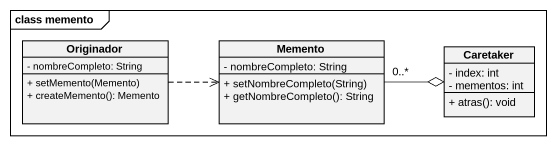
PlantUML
@startuml
mainframe class memento
hide circle
hide empty members
skinparam classAttributeIconSize 0
class Originador {
  - nombreCompleto: String
  + setMemento(Memento)
  + createMemento(): Memento
}
class Memento {
  - nombreCompleto: String
  + setNombreCompleto(String)
  + getNombreCompleto(): String
}
class Caretaker {
  - index: int
  - mementos: int
  + atras(): void
}
Originador .right.> Memento
Memento "0..*" -right-o Caretaker
@enduml
